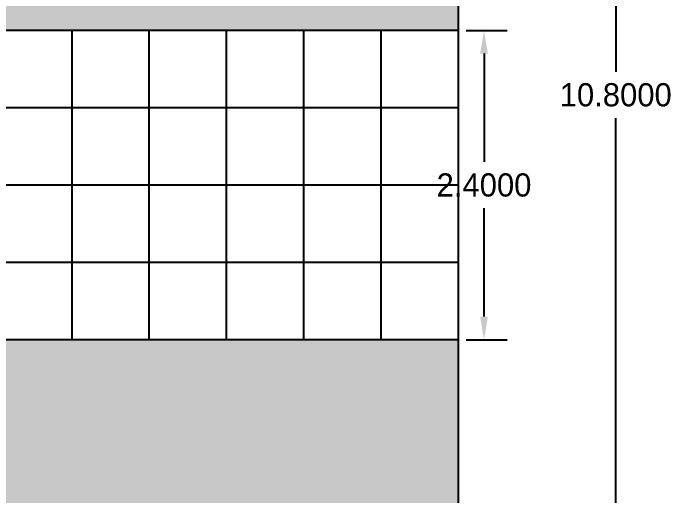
# Model space of a CAD drawing. Header units: inches. Extents: x 23 to 629, y -355 to 51.
# Drawn here: x 64.24 to 69.36, y 20.87 to 24.61 of the extents above; entities that cross this region are included whole.
import ezdxf

# ---------------------------------------------------------------- set-up
doc = ezdxf.new("R2010")
doc.units = ezdxf.units.IN
doc.header["$MEASUREMENT"] = 0
doc.dimstyles.get("Standard").update_dxf_attribs({"dimtxt": 0.18, "dimasz": 0.18, "dimexe": 0.18, "dimexo": 0.0625, "dimgap": 0.09, "dimtad": 0, "dimtih": 1, "dimtoh": 1, "dimdec": 4, "dimzin": 0, "dimdsep": 46, "dimtxsty": 'Standard', "dimcen": 0.09, "dimadec": 0, "dimazin": 0, "dimtfac": 1, "dimtdec": 4, "dimtofl": 0, "dimtmove": 0, "dimatfit": 3, "dimfxl": 1, "dimtolj": 1, "dimtzin": 0, "dimarcsym": 0})

# ---------------------------------------------------------------- blocks, each defined once
blk = doc.blocks.new('*D4')
at = {"color": 0, "lineweight": -2}
for p, q in [((67.7556, 28.6779), (69.0969, 28.6779)), ((68.9169, 28.4979), (68.9169, 24.1576)), ((68.9169, 18.0579), (68.9169, 23.7976)), ((67.7556, 17.8779), (69.0969, 17.8779))]:
    blk.add_line(p, q, dxfattribs=at)
at = {"color": 0}
for points in [[(68.8869, 28.4979), (68.9469, 28.4979), (68.9169, 28.6779)], [(68.8869, 18.0579), (68.9469, 18.0579), (68.9169, 17.8779)]]:
    blk.add_solid(points, dxfattribs=at)
at = {"layer": 'Defpoints', "color": 0}
for p in [(67.6931, 28.6779), (67.6931, 17.8779), (68.9169, 17.8779)]:
    blk.add_point(p, dxfattribs=at)
at = {"color": 0, "insert": (68.9169, 23.9776), "char_height": 0.18, "attachment_point": 5}
blk.add_mtext('\\A1;10.8000', dxfattribs=at)
blk = doc.blocks.new('*D7')
at = {"color": 0, "lineweight": -2}
for p, q in [((67.7556, 24.4779), (68.0742, 24.4779)), ((67.8942, 24.2979), (67.8942, 23.4579)), ((67.8942, 22.2579), (67.8942, 23.0979)), ((67.7556, 22.0779), (68.0742, 22.0779))]:
    blk.add_line(p, q, dxfattribs=at)
at = {"color": 0}
for points in [[(67.8642, 24.2979), (67.9242, 24.2979), (67.8942, 24.4779)], [(67.8642, 22.2579), (67.9242, 22.2579), (67.8942, 22.0779)]]:
    blk.add_solid(points, dxfattribs=at)
at = {"layer": 'Defpoints', "color": 0}
for p in [(67.6931, 24.4779), (67.8942, 24.4779), (67.6931, 22.0779)]:
    blk.add_point(p, dxfattribs=at)
at = {"color": 0, "insert": (67.8942, 23.2779), "char_height": 0.18, "attachment_point": 5}
blk.add_mtext('\\A1;2.4000', dxfattribs=at)

msp = doc.modelspace()

# ---------------------------------------------------------------- hatches: boundary and pattern name
h = msp.add_hatch()
h.set_pattern_fill('AR-SAND', color=3, scale=0.1, angle=-90, style=0)
h.set_pattern_definition([(307.5, (-20.70877, 77.59043), (0.19268238, 0.00629934), [0, -0.152, 0, -0.17, 0, -0.1625]), (277.5, (-20.70877, 77.59043), (0.2822146, -0.1769777), [0, -0.082, 0, -0.137, 0, -0.0525]), (237.5, (-20.70877, 77.71343), (0.0005659, -0.31141419), [0, -0.05, 0, -0.18, 0, -0.235]), (227.5, (-20.70877, 77.71343), (0.08776756, -0.30061266), [0, -0.025, 0, -0.118, 0, -0.135])])
h.paths.add_polyline_path([(56.9431, 27.47786), (56.9431, 24.47786), (67.6931, 24.47786), (67.6931, 27.47786)])
h.paths.add_polyline_path([(56.9431, 22.07786), (56.9431, 19.07786), (67.6931, 19.07786), (67.6931, 22.07786)])

# ---------------------------------------------------------------- linework, layer by layer
for p, q in [((67.6931, 28.67786), (67.6931, 17.87786)), ((67.6931, 24.47786), (54.5431, 24.47786)), ((64.6931, 24.47786), (64.6931, 22.07786)), ((65.2931, 24.47786), (65.2931, 22.07786)), ((65.8931, 24.47786), (65.8931, 22.07786)), ((66.4931, 24.47786), (66.4931, 22.07786)), ((67.0931, 24.47786), (67.0931, 22.07786)), ((67.6931, 23.87786), (54.5431, 23.87786)), ((67.6931, 23.27786), (54.5431, 23.27786)), ((67.6931, 22.67786), (54.5431, 22.67786)), ((67.6931, 22.07786), (54.5431, 22.07786))]:
    msp.add_line(p, q)

# ---------------------------------------------------------------- dimensions: what is measured, and where the dimension line sits
dim = msp.add_linear_dim(base=(68.91693, 17.87786), p1=(67.6931, 28.67786), p2=(67.6931, 17.87786), angle=270, dimstyle='Standard')
dim.commit()
dim.dimension.update_dxf_attribs({"geometry": '*D4', "text_midpoint": (68.91693, 23.97755), "dimtype": 160})
dim = msp.add_linear_dim(base=(67.89422, 24.47786), p1=(67.6931, 22.07786), p2=(67.6931, 24.47786), angle=270, dimstyle='Standard')
dim.commit()
dim.dimension.update_dxf_attribs({"geometry": '*D7', "text_midpoint": (67.89422, 23.27786)})

doc.saveas('drawing.dxf')
